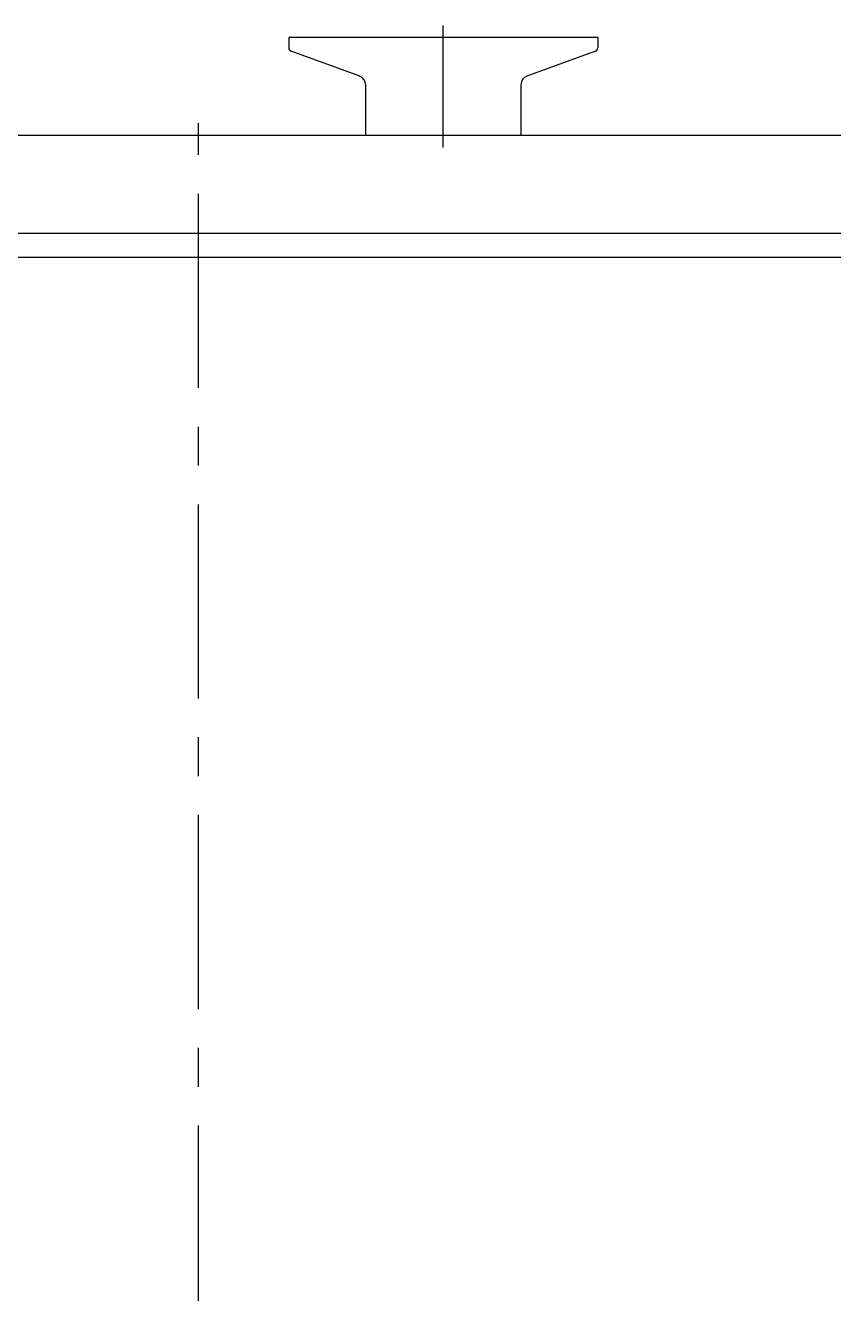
# Model space of a CAD drawing. Extents: x -277 to 885, y -771 to 197.
# Drawn here: x -28.4 to 103.7, y -516.5 to -309.1 of the extents above; entities that cross this region are included whole.
import ezdxf

# ---------------------------------------------------------------- set-up
doc = ezdxf.new("R2010")
doc.units = 0
doc.linetypes.add('CENTER', pattern=[50.8, 31.75, -6.35, 6.35, -6.35])
doc.layers.get('0').update_dxf_attribs({"linetype": 'CONTINUOUS'})
doc.layers.add('CENTER', color=1, linetype='CONTINUOUS')

msp = doc.modelspace()

# ---------------------------------------------------------------- linework, layer by layer
at = {"color": 7, "linetype": 'CONTINUOUS'}
for p, q in [((65.13, -311.08), (14.63, -311.08)), ((14.63, -311.08), (14.63, -312.77)), ((65.13, -311.08), (65.13, -312.77)), ((26.22, -317.39), (15.02, -313.32)), ((64.75, -313.32), (53.55, -317.39)), ((27.18, -318.78), (27.18, -327.08)), ((27.18, -318.78), (27.18, -327.08)), ((52.58, -318.78), (52.58, -327.08)), ((52.58, -318.78), (52.58, -327.08)), ((118.45, -327.08), (-118.68, -327.08)), ((-128.47, -343.08), (128.24, -343.08)), ((128.26, -347.08), (-128.49, -347.08))]:
    msp.add_line(p, q, dxfattribs=at)
for centre, radius, start, end in [((15.22, -312.77), 0.588, 180, 250), ((64.54, -312.77), 0.588, 290, 0), ((25.71, -318.78), 1.47, 0, 70), ((54.05, -318.78), 1.47, 110, 180)]:
    msp.add_arc(centre, radius, start, end, dxfattribs=at)
at = {"layer": 'CENTER', "color": 1, "linetype": 'CENTER'}
for p, q in [((39.88, -329.08), (39.88, -309.08)), ((-0.12, -723.98), (-0.12, -325.08))]:
    msp.add_line(p, q, dxfattribs=at)

doc.saveas('drawing.dxf')
